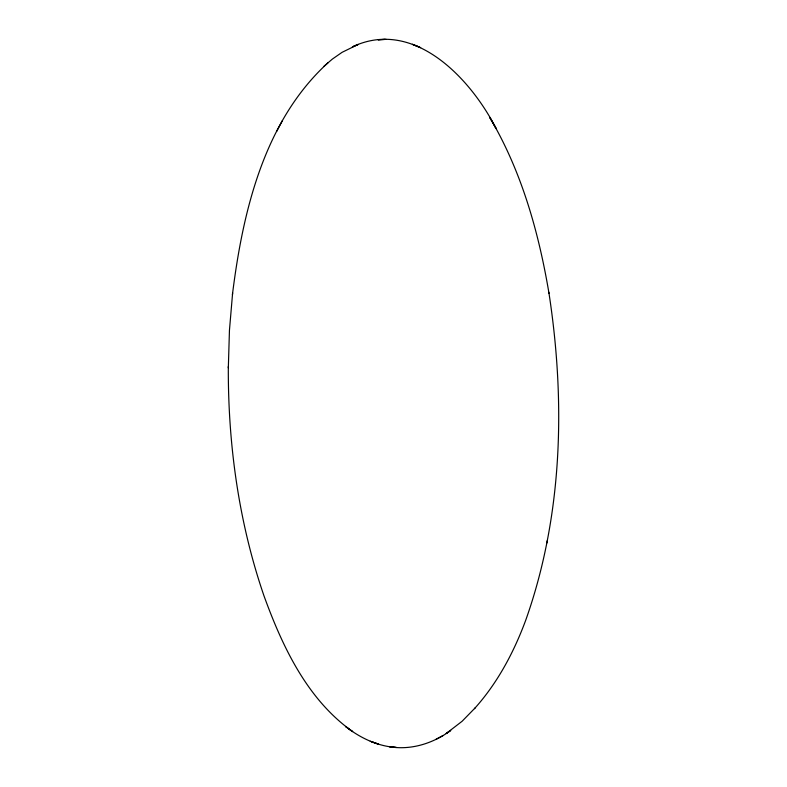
<?xml version="1.0" encoding="UTF-8"?>
<svg xmlns="http://www.w3.org/2000/svg" width="787" height="787" viewBox="0 0 787 787"><rect width="100%" height="100%" fill="white"/><g stroke="black" fill="none" stroke-linecap="round" stroke-linejoin="round"><path stroke-width="1.18" d="M228.328 367.883L229.45 330.284L232.627 292.912M232.421 294.682C242.75 211.811 263.901 121.168 328.11 62.665M474.463 708.654C497.453 683.146 513.842 652.325 525.706 620.264C562.764 515.997 565.627 401.872 548.992 293.305L548.805 292.252M546.857 543.03L547.398 540.394M282.395 120.637L276.581 131.547M475.132 707.916L462.107 721.266L446.199 733.514L450.754 730.425C433.371 743.292 411.08 750.473 389.457 746.706L396.353 747.473C377.642 746.322 360.092 737.891 345.523 726.44L352.655 731.605C307.304 699.515 282.523 646.825 264.048 596.044C238.736 522.42 227.945 444.252 228.319 366.545M323.713 66.501L332.35 59.094L342.109 52.306L358.252 44.416L352.379 46.866C413.952 17.688 470.754 78.7 496.135 128.596L489.701 117.342M436.195 739.18L442.904 735.658M384.971 39.409L378.114 39.783L386.092 39.35M370.244 741.246L378.606 744.177L371.474 741.679M420.661 47.653L412.418 44.298L419.776 47.299M489.976 117.843C521.633 171.428 538.721 232.303 548.992 293.305"/></g></svg>
